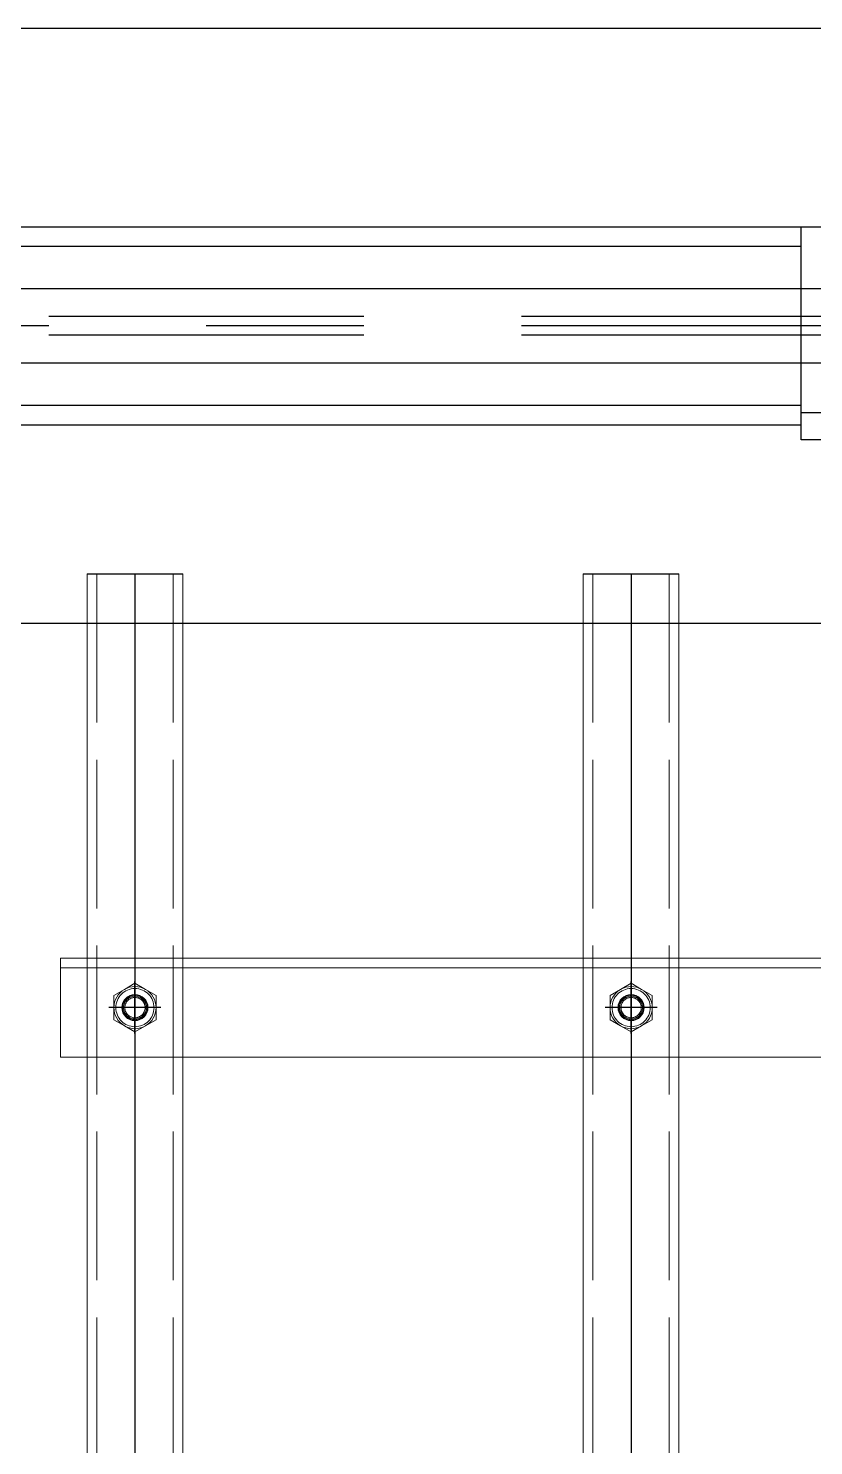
# Model space of a CAD drawing. Header units: centimetres. Extents: x 470464 to 524273, y 49611 to 59074.
# Drawn here: x 490392.8 to 490424.5, y 55774.9 to 55832.1 of the extents above; entities that cross this region are included whole.
import ezdxf

# ---------------------------------------------------------------- set-up
doc = ezdxf.new("R2010")
doc.units = ezdxf.units.CM
doc.header["$MEASUREMENT"] = 0
for name, pattern in [('ACAD_ISO02W100', [15, 12, -3]), ('CENTER', [50.8, 31.75, -6.35, 6.35, -6.35]), ('DASHED', [19.05, 12.7, -6.35])]:
    doc.linetypes.add(name, pattern=pattern)
doc.layers.add('AAA_GÖRÜNMEZ', color=6, linetype='ACAD_ISO02W100', lineweight=9)
doc.layers.add('AAA_LEVHA', color=255, linetype='Continuous', lineweight=20)
doc.layers.add('EKSEN', color=2, linetype='CENTER')
doc.layers.add('vinç', color=7, linetype='Continuous')

# ---------------------------------------------------------------- blocks, each defined once
blk = doc.blocks.new('fgkjgkhghjkhklghjkgfgg')
at = {"color": 2}
for p, q in [((3196.3, -78226.82), (3196.3, -84571.82)), ((3436.3, -78226.82), (3436.3, -84571.82)), ((3301.3, -78326.82), (3301.3, -84471.82)), ((3331.3, -78326.82), (3331.3, -84471.82))]:
    blk.add_line(p, q, dxfattribs=at)
at = {"color": 2, "linetype": 'DASHED', "ltscale": 10}
for p, q in [((3312.55, -78226.82), (3312.55, -84571.82)), ((3320.05, -78226.82), (3320.05, -84571.82))]:
    blk.add_line(p, q, dxfattribs=at)
at = {"color": 2, "linetype": 'CENTER', "ltscale": 10}
blk.add_line((3316.3, -78226.82), (3316.3, -84571.82), dxfattribs=at)
blk = doc.blocks.new('UHKJKLJLJLK')
at = {"color": 2, "linetype": 'Continuous', "lineweight": 25}
for p, q in [((-41375.99, 51009.36), (-41375.99, 51399.36)), ((-41300.99, 51009.36), (-41300.99, 51399.36)), ((-41289.99, 51399.36), (-41289.99, 51009.36)), ((-41300.99, 51009.36), (-41375.99, 51009.36)), ((-41375.99, 50454.36), (-41375.99, 51009.36)), ((-41367.99, 51009.36), (-41367.99, 50454.36)), ((-41303.99, 50551.36), (-41303.99, 51009.36)), ((-41289.99, 51009.36), (-41300.99, 51009.36)), ((-41295.99, 51009.36), (-41295.99, 50551.36))]:
    blk.add_line(p, q, dxfattribs=at)
blk = doc.blocks.new('1...5')
at = {"layer": 'AAA_GÖRÜNMEZ', "color": 252, "ltscale": 7}
for radius in [7.7, 5, 4.59, 4.08]:
    blk.add_circle((60456.05, 49814.31), radius, dxfattribs=at)
blk.add_arc((60456.05, 49814.31), 4.1, 170, 80, dxfattribs=at)
at = {"layer": 'AAA_LEVHA', "color": 252}
for p, q in [((60451.14, 49822.81), (60448.69, 49818.56)), ((60456.05, 49822.81), (60451.14, 49822.81)), ((60460.95, 49822.81), (60456.05, 49822.81)), ((60463.41, 49818.56), (60460.95, 49822.81)), ((60448.69, 49818.56), (60446.23, 49814.31)), ((60465.86, 49814.31), (60463.41, 49818.56)), ((60446.23, 49814.31), (60448.69, 49810.06)), ((60463.41, 49810.06), (60465.86, 49814.31)), ((60448.69, 49810.06), (60451.14, 49805.81)), ((60451.14, 49805.81), (60456.05, 49805.81)), ((60456.05, 49805.81), (60460.95, 49805.81)), ((60460.95, 49805.81), (60463.41, 49810.06))]:
    blk.add_line(p, q, dxfattribs=at)
for start, end in [(90, 150), (30, 90), (150, 210), (330, 30), (210, 270), (270, 330)]:
    blk.add_arc((60456.05, 49814.31), 8.5, start, end, dxfattribs=at)
blk = doc.blocks.new('jtkjdkyufkkgfgyfjglo976')
at = {"color": 2, "lineweight": 20}
blk.add_line((28398.73, 23800.73), (28398.73, 24290.73), dxfattribs=at)
at = {"color": 2}
for p, q in [((28239.73, 24011.44), (28239.73, 24049.96)), ((28239.73, 23811.44), (28239.73, 23849.96))]:
    blk.add_line(p, q, dxfattribs=at)
at = {"color": 2, "lineweight": 20}
blk.add_lwpolyline([(28434.73, 24290.73), (28434.73, 23800.73), (28394.73, 23800.73), (28394.73, 24290.73)], dxfattribs=at)
for centre in [(28414.73, 24030.7), (28414.73, 23830.7)]:
    blk.add_circle(centre, 5.25, dxfattribs=at)
at = {"layer": 'AAA_GÖRÜNMEZ', "color": 2, "ltscale": 5}
for p, q in [((28239.73, 24046.11), (34739.73, 24046.11)), ((28239.73, 24015.3), (34739.73, 24015.3)), ((28239.73, 23846.11), (34739.73, 23846.11)), ((28239.73, 23815.3), (34739.73, 23815.3))]:
    blk.add_line(p, q, dxfattribs=at)
at = {"layer": 'AAA_LEVHA', "color": 2}
for points in [[(28239.73, 24049.96), (34739.73, 24049.96), (34739.73, 24011.44), (28239.73, 24011.44)], [(28239.73, 23849.96), (34739.73, 23849.96), (34739.73, 23811.44), (28239.73, 23811.44)]]:
    blk.add_lwpolyline(points, dxfattribs=at)
at = {"layer": 'EKSEN', "color": 2, "linetype": 'CENTER'}
for p, q in [((28414.73, 24041.2), (28414.73, 24020.2)), ((28425.23, 24030.7), (28404.23, 24030.7)), ((28414.73, 23841.2), (28414.73, 23820.2)), ((28425.23, 23830.7), (28404.23, 23830.7))]:
    blk.add_line(p, q, dxfattribs=at)
at = {"layer": 'EKSEN', "color": 2, "linetype": 'CENTER', "ltscale": 20}
for p, q in [((28239.73, 24030.7), (34739.73, 24030.7)), ((28239.73, 23830.7), (34739.73, 23830.7))]:
    blk.add_line(p, q, dxfattribs=at)
at = {"color": 2, "lineweight": 20, "xscale": -1, "rotation": 180}
for p in [(-32041.31, 73845.02), (-32041.31, 73645.02)]:
    blk.add_blockref('1...5', p, dxfattribs=at)
blk = doc.blocks.new('ytrrytyıyrttrtrdffcfrfrrdftgyu')
at = {"color": 1, "xscale": 0.1, "yscale": 0.1, "zscale": 0.1}
blk.add_blockref('UHKJKLJLJLK', (398165.03, 71308.508), dxfattribs=at)
at = {"xscale": 0.1, "yscale": 0.1, "zscale": 0.1}
blk.add_blockref('jtkjdkyufkkgfgyfjglo976', (391217.457, 73999.516), dxfattribs=at)
blk = doc.blocks.new('KLJLKHŞKLJKŞJHIUHYGFRTDTRFJKLK')
at = {"color": 2, "xscale": 0.1, "yscale": 0.1, "zscale": 0.1}
blk.add_blockref('fgkjgkhghjkhklghjkgfgg', (393694.301, 83891.396), dxfattribs=at)
at = {"layer": 'vinç', "color": 2}
blk.add_blockref('ytrrytyıyrttrtrdffcfrfrrdftgyu', (-5.5, -666), dxfattribs=at)

msp = doc.modelspace()

# ---------------------------------------------------------------- block references
at = {"layer": 'vinç', "color": 2, "rotation": 270}
msp.add_blockref('KLJLKHŞKLJKŞJHIUHYGFRTDTRFJKLK', (414680.531, 449845.993), dxfattribs=at)

doc.saveas('drawing.dxf')
